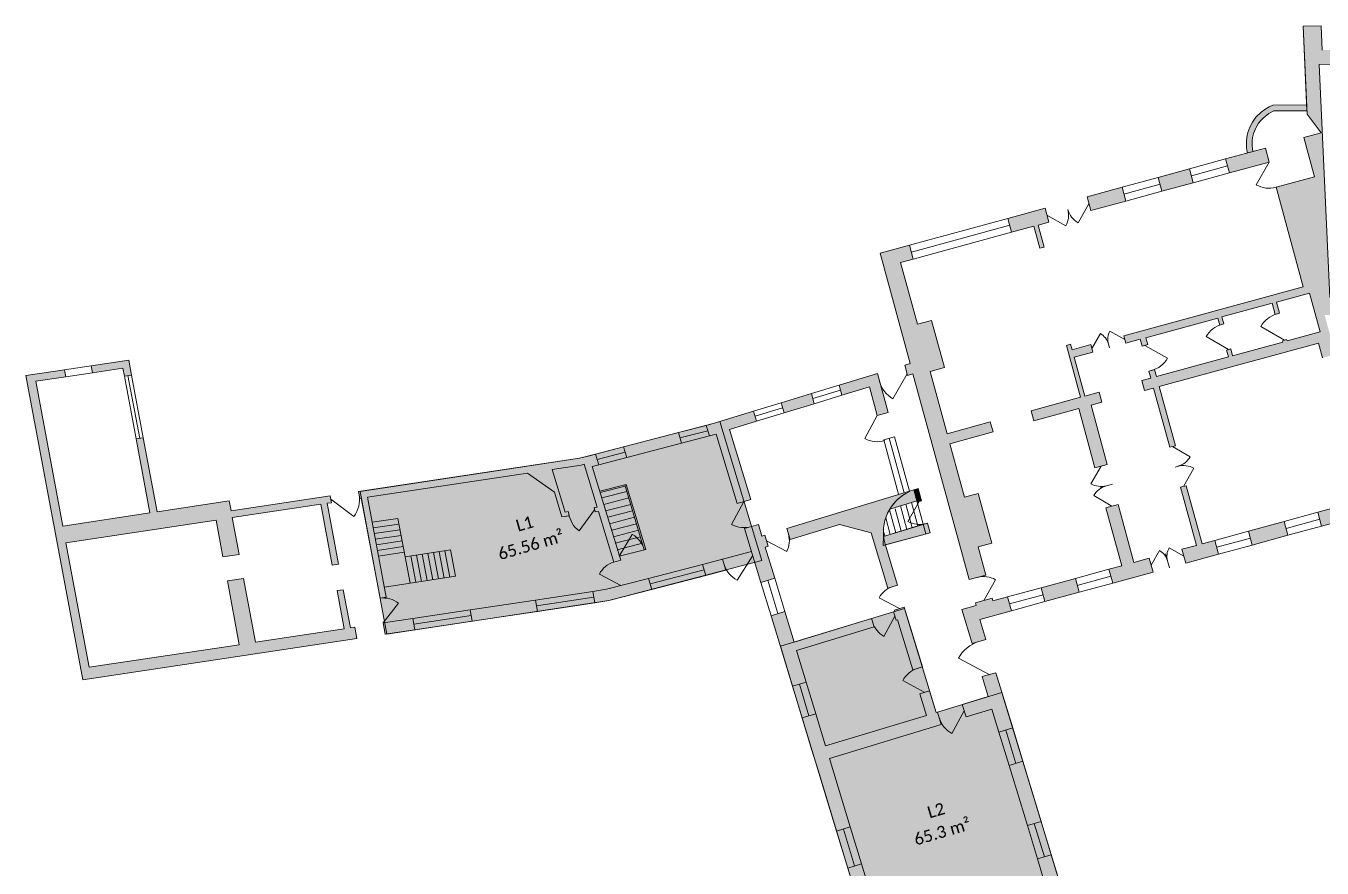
# Model space of a CAD drawing. Header units: centimetres. Extents: x 11703646 to 11712539, y 12092162 to 12100828.
# Drawn here: x 11703646 to 11708148, y 12096725 to 12099650 of the extents above; entities that cross this region are included whole.
import ezdxf

# ---------------------------------------------------------------- set-up
doc = ezdxf.new("R2010")
doc.units = ezdxf.units.CM
doc.header["$LTSCALE"] = 5
doc.linetypes.add('Lijnpatroon-11', pattern=[1.058074951171875, 0.70538330078125, -0.352691650390625])
doc.layers.add('Bestaand-4 massa', color=7, linetype='Continuous', lineweight=9)
doc.layers.add('Tekst-beschrijving', color=7, linetype='Lijnpatroon-11', lineweight=13)
doc.layers.add('Oppervlakte-netto', color=5, linetype='Continuous', lineweight=5, true_color=0x0000ff)
doc.styles.add('Corbel', font='')
doc.styles.get('Corbel').set_extended_font_data('Corbel')

msp = doc.modelspace()

# ---------------------------------------------------------------- hatches: boundary and pattern name
at = {"layer": 'Bestaand-4 massa', "linetype": 'Continuous', "lineweight": 0, "transparency": 33554687}
for points in [[(11708174.70079663, 12098708.55331584), (11708138.26325887, 12099515.86146278), (11708230.31651597, 12099516.75663709), (11708228.06066893, 12099566.73706416), (11708149.01493729, 12099565.96838186), (11708145.22511425, 12099649.93549932), (11708082.18864471, 12099649.32249952), (11708096.00237693, 12099343.26618395), (11708144.77096306, 12099278.41844291), (11708084.28605456, 12099261.91780212), (11708121.39556568, 12099125.88881924), (11707988.26081647, 12099089.56887219), (11708082.48212836, 12098744.1903199), (11707459.25714295, 12098574.17085766), (11707466.36321955, 12098548.12275456), (11707516.52993662, 12098561.8085317), (11707523.10963717, 12098537.68991771), (11707542.75677698, 12098543.04977366), (11707536.17707643, 12098567.16838764), (11707786.04591733, 12098635.33408536), (11707792.62561789, 12098611.21547137), (11707807.09678628, 12098615.1632917), (11707800.51708572, 12098639.2819057), (11707975.13585099, 12098686.91893768), (11707985.66337188, 12098648.32915529), (11708000.13454027, 12098652.27697562), (11707989.60701938, 12098690.86675802), (11708104.41162196, 12098722.18613263), (11708141.25794505, 12098587.1218943), (11708026.45334247, 12098555.80251968), (11708025.13740236, 12098560.62624247), (11708010.66623397, 12098556.67842214), (11708011.98217408, 12098551.85469935), (11707837.36340882, 12098504.21766736), (11707830.78370826, 12098528.33628135), (11707816.31253987, 12098524.38846102), (11707822.89224042, 12098500.26984702), (11707573.02339952, 12098432.10414931), (11707566.44369896, 12098456.2227633), (11707546.79655916, 12098450.86290736), (11707553.37625971, 12098426.74429337), (11707522.50443381, 12098418.32227666), (11707531.97920261, 12098383.59147252), (11707562.85102851, 12098392.01348923), (11707618.9100772, 12098186.52289806), (11707638.55721701, 12098191.88275401), (11707582.49816831, 12098397.37334517), (11708135.90929683, 12098548.34717432), (11708149.858262, 12098497.21571268), (11708194.23651175, 12098509.32236169), (11708156.91793521, 12098646.11769681), (11708512.53942616, 12098654.48597293), (11708508.43959431, 12098716.40666126)], [(11706090.23080562, 12098248.80793071), (11706184.00557589, 12098277.2735672), (11706173.56505607, 12098311.66792714), (11706032.92306698, 12098268.77549241), (11706009.2270812, 12098262.6177624), (11706020.32617757, 12098226.05384389), (11706043.08940168, 12098231.96918287), (11706116.14779472, 12097991.29183045), (11706163.99206527, 12098005.81511437)], [(11706604.41681036, 12096382.77993946), (11706849.09990979, 12095576.71676045), (11706384.67577578, 12095436.64413711), (11706374.50946084, 12095470.13517985), (11706341.00032585, 12095460.02865846), (11706361.33295573, 12095393.04657299), (11706859.26622473, 12095543.22571772), (11707150.78654128, 12094582.86599671), (11707198.63081182, 12094597.38928064), (11706923.55981435, 12095503.55976478), (11707488.12220681, 12095674.93451506), (11707513.10225515, 12095592.64236972), (11707560.9465257, 12095607.16565364), (11707301.27020919, 12096462.62121101), (11707253.42593864, 12096448.09792709), (11707473.59892288, 12095722.7787856), (11706909.03653044, 12095551.40403533), (11706634.54646432, 12096455.66074866), (11707095.76523239, 12096595.66520566), (11707084.72753661, 12096632.02685128), (11707175.63165065, 12096659.62109073), (11707186.66934643, 12096623.25944511), (11707199.10885677, 12096627.03549893), (11707215.37493476, 12096573.44991592), (11707263.21920531, 12096587.97319984), (11707207.44979505, 12096771.69519874), (11707159.60552451, 12096757.17191482), (11707184.58557285, 12096674.87976948), (11706981.72586573, 12096613.30104565), (11706971.26910131, 12096647.74892045), (11706813.3830085, 12096599.82208351), (11706823.83977292, 12096565.37420871), (11706620.0231804, 12096503.50501921), (11706548.27815782, 12096739.85571571), (11706500.43388728, 12096725.33243179), (11706594.25049542, 12096416.27098219), (11706096.31722643, 12096266.09183747), (11706114.90705946, 12096204.85107362), (11706148.41619445, 12096214.957595), (11706139.99267636, 12096242.70731612)]]:
    msp.add_hatch(color=7, dxfattribs=at).paths.add_polyline_path(points)
at = {"layer": 'Bestaand-4 massa', "linetype": 'Continuous', "lineweight": 0}
for points in [[(11707888.99887828, 12099208.64230536), (11707908.30798013, 12099213.90994255), (11707906.8436912, 12099221.36388225), (11707905.31256667, 12099236.44785937), (11707905.31256667, 12099251.30763723), (11707907.11311327, 12099262.74835697), (11707910.41413207, 12099276.59238369), (11707916.65254739, 12099292.98324851), (11707918.83546954, 12099297.43997384), (11707927.74789976, 12099312.1164493), (11707935.57680993, 12099322.05167665), (11707943.50065729, 12099329.97552401), (11707963.32534702, 12099345.56730202), (11707980.73508435, 12099354.50600441), (11708095.44472451, 12099355.62150131), (11708095.25024318, 12099375.62055571), (11707976.79731529, 12099374.46865711), (11707964.27128842, 12099368.96257244), (11707949.09086776, 12099360.19815249), (11707936.18402909, 12099350.55692389), (11707918.58702651, 12099332.95992132), (11707906.143254, 12099315.64956802), (11707897.37015588, 12099298.88473144), (11707890.5382551, 12099279.86569212), (11707887.0071767, 12099263.79324087), (11707885.37996512, 12099248.06963716), (11707885.2598514, 12099237.80462695), (11707886.01433577, 12099226.21466641), (11707888.04514555, 12099213.00788023)], [(11707951.15130536, 12099225.59785508), (11707813.19283336, 12099187.96196792), (11707826.35223446, 12099139.72473995), (11707964.31070646, 12099177.36062711)], [(11707687.77604062, 12099153.74752506), (11707578.7599054, 12099124.00727857), (11707591.9193065, 12099075.77005059), (11707700.93544172, 12099105.51029709)], [(11707453.34311267, 12099089.7928357), (11707331.78529817, 12099056.63114492), (11707344.94469927, 12099008.39391695), (11707466.50251377, 12099041.55560773)], [(11707186.10886969, 12099016.88975359), (11707056.83309872, 12098981.62255864), (11707069.99249982, 12098933.38533067), (11707147.17206458, 12098954.44037243), (11707167.96391832, 12098878.22555223), (11707182.43508672, 12098882.17337256), (11707161.64323297, 12098958.38819276), (11707199.26827079, 12098968.65252562)], [(11706855.6932664, 12098199.09666906), (11707005.22867312, 12098239.89081248), (11706995.75390433, 12098274.62161662), (11706846.21849761, 12098233.82747321), (11706787.26438067, 12098449.93025453), (11706836.4663532, 12098463.35284365), (11706791.72438946, 12098627.35941876), (11706742.52241692, 12098613.93682964), (11706684.09467603, 12098828.11012185), (11706728.47292577, 12098840.21677087), (11706715.31352466, 12098888.45399884), (11706613.05060135, 12098860.5560685), (11706717.53624611, 12098477.55247838), (11706698.39082384, 12098471.74082319), (11706708.04624536, 12098436.34781668), (11706727.19166763, 12098442.15947188), (11706922.29652727, 12097726.98121111), (11706980.18120083, 12097742.77249243), (11706953.33602259, 12097841.1764375), (11707000.608506, 12097854.07265058), (11706953.76103807, 12098025.79718217), (11706906.48855466, 12098012.90096909)], [(11707373.93377165, 12098377.79132127), (11707323.76705456, 12098364.10554412), (11707286.92073147, 12098499.16978245), (11707352.5233615, 12098517.06656794), (11707345.4172849, 12098543.11467105), (11707279.81465488, 12098525.21788556), (11707274.55089443, 12098544.51277675), (11707260.07972604, 12098540.56495642), (11707309.29588617, 12098360.15772379), (11707137.57135458, 12098313.31025586), (11707147.04612337, 12098278.57945172), (11707303.33474201, 12098321.2159113), (11707359.3937907, 12098115.72532013), (11707401.84255132, 12098127.3055931), (11707345.78350262, 12098332.79618426), (11707383.40854044, 12098343.06051712)], [(11708146.56822257, 12097912.74400622), (11708322.50398103, 12097960.74032174), (11708297.12700298, 12098053.76241795), (11708317.72219368, 12098056.67205146), (11708269.41130465, 12098233.76091363), (11708409.78269984, 12098253.86193092), (11708421.86468177, 12098071.38502386), (11708500.87280018, 12098082.54707969), (11708497.56035931, 12098132.57562369), (11708429.58039319, 12098122.97159575), (11708403.15384799, 12098522.09768824), (11708521.12119163, 12098524.8736265), (11708519.6149424, 12098547.6228495), (11708390.53360388, 12098544.58538324), (11708397.59118818, 12098437.99309033), (11708352.40589847, 12098431.52261044), (11708355.24095456, 12098411.72456869), (11708398.91635249, 12098417.97883387), (11708408.45753553, 12098273.87618738), (11708264.10675377, 12098253.20532665), (11708225.91398742, 12098393.2051004), (11708271.09927714, 12098399.67558029), (11708268.26422105, 12098419.47362204), (11708220.60943654, 12098412.64951342), (11708218.97618581, 12098418.6363731), (11708174.59793608, 12098406.52972409), (11708284.87371732, 12098002.30175366), (11708133.40882147, 12097960.98123419)], [(11704003.33390862, 12098489.68905655), (11703872.72874945, 12098469.99921491), (11703877.3218961, 12098445.40916546), (11703983.19122967, 12098461.36987042), (11703988.33555391, 12098433.82901503), (11704013.07137951, 12098437.55815171)], [(11704670.65409438, 12097988.77291271), (11704710.15515555, 12097777.29848738), (11704731.92268208, 12097780.58012766), (11704692.42162091, 12097992.05455299), (11704707.26311626, 12097994.29203499), (11704702.89062547, 12098017.70077263), (11704358.56793313, 12097965.79119011), (11704352.13752782, 12098000.21725935), (11704101.81097276, 12097962.4783962), (11704053.85852175, 12098219.19851253), (11704029.12269615, 12098215.46937586), (11704077.07514716, 12097958.74925953), (11703774.30864182, 12097913.10462663), (11703680.42472433, 12098415.72523752), (11703785.30462487, 12098431.53677703), (11703780.71147823, 12098456.12682648), (11703646.14858697, 12098435.84032297), (11703843.61696285, 12097378.66590616), (11704795.45153191, 12097522.16308542), (11704788.10249728, 12097561.50716455), (11704773.26100191, 12097559.26968254), (11704748.45801001, 12097692.05594961), (11704726.69048348, 12097688.77430934), (11704751.49347539, 12097555.98804227), (11704443.77980493, 12097509.59758203), (11704402.4414851, 12097730.90802715), (11704346.04380273, 12097722.40559553), (11704387.38212257, 12097501.09515041), (11703865.95091893, 12097422.4849493), (11703785.11153792, 12097855.26981975), (11704306.54274156, 12097933.88002085), (11704330.42710413, 12097806.01176368), (11704386.82478649, 12097814.5141953), (11704362.94042392, 12097942.38245247)], [(11706603.65837253, 12098442.836077), (11706470.50405381, 12098402.22720222), (11706480.07435642, 12098367.14620839), (11706575.80146772, 12098396.20448435), (11706602.86321321, 12098297.00668831), (11706640.6307187, 12098307.30988719)], [(11706384.3472451, 12098338.08793243), (11706374.81124421, 12098373.04318956), (11706269.21577221, 12098340.8391023), (11706279.69411698, 12098306.32013504)], [(11705721.89087425, 12098187.94947037), (11705732.98997063, 12098151.38555186), (11705923.46139415, 12098200.88218866), (11705912.36229778, 12098237.44610717)], [(11705639.52529978, 12098034.10828793), (11705640.78285187, 12098029.26901498), (11705728.03070128, 12098051.94157674), (11705726.36268102, 12098056.67418386)], [(11705726.36268102, 12098056.67418386), (11705793.99859856, 12097830.80579061), (11705798.78845662, 12097832.2401057), (11705731.20521659, 12098057.93258378)], [(11706742.05707328, 12097996.31350094), (11706756.41613998, 12098000.67224233), (11706744.83119922, 12098043.13811323), (11706730.47213252, 12098038.77937183)], [(11707656.80915238, 12098047.59968149), (11707676.45629219, 12098052.95953744), (11707731.46258879, 12097851.32792451), (11707775.84083853, 12097863.43457352), (11707789.00023963, 12097815.19734555), (11707674.80813299, 12097784.04506344), (11707661.64873189, 12097832.28229141), (11707711.81544898, 12097845.96806856)], [(11707547.80887387, 12097801.22610481), (11707494.7479231, 12097786.7507636), (11707439.74162649, 12097988.38237653), (11707397.29286588, 12097976.80210356), (11707452.29916248, 12097775.17049063), (11707407.92091275, 12097763.06384161), (11707421.08031385, 12097714.82661364), (11707560.96827498, 12097752.98887684)], [(11706214.24262764, 12097840.27393828), (11706223.81148175, 12097843.17859506), (11706212.19285461, 12097881.4540115), (11706202.6240005, 12097878.54935472), (11706190.42444201, 12097918.73854198), (11706142.58017146, 12097904.21525806), (11706199.22097875, 12097717.62260292), (11706247.0652493, 12097732.14588685)], [(11706786.60371777, 12097890.01636514), (11706777.47966862, 12097923.46156797), (11706625.30332886, 12097877.2679451), (11706623.15, 12097845.25)], [(11707905.73433132, 12097847.04309621), (11707892.57493022, 12097895.28032419), (11708016.67472977, 12097929.13548353), (11708029.83413087, 12097880.89825556)], [(11706066.07903312, 12097798.18835335), (11705996.33638906, 12097780.06476159), (11706007.9645387, 12097741.75797505), (11706077.70718276, 12097759.88156681)], [(11705808.41870923, 12097731.23175045), (11705662.65849136, 12097693.35393954), (11705614.94501914, 12097686.16072666), (11705622.37825897, 12097646.82934218), (11705670.69213693, 12097654.11307134), (11705820.04685886, 12097692.92496391)], [(11707291.18682105, 12097731.21809095), (11707172.52324023, 12097698.84596423), (11707185.68264134, 12097650.60873626), (11707304.34622215, 12097682.98086297)], [(11705423.48695272, 12097616.84478147), (11705416.05371289, 12097656.17616595), (11705188.99407278, 12097621.94498867), (11705196.42731261, 12097582.61360419)], [(11706980.6656695, 12097518.79352149), (11706932.40899803, 12097505.62881609), (11706896.60629622, 12097623.57418993), (11706946.77301332, 12097637.25996707), (11706944.1411331, 12097646.90741267), (11707002.02580667, 12097662.698694), (11707004.65768689, 12097653.0512484), (11707055.78914854, 12097667.00021357), (11707068.94854965, 12097618.76298559), (11706959.39210568, 12097588.87533968)], [(11704990.10276654, 12097591.96042795), (11704887.04579967, 12097576.42371125), (11704894.39483431, 12097537.07963212), (11704997.53600636, 12097552.62904347)], [(11706592.05205752, 12097563.06276482), (11706583.33808716, 12097591.76932715), (11706314.45328669, 12097510.14847151), (11706282.21159639, 12097616.36275212), (11706234.36732584, 12097601.8394682), (11706308.72653952, 12097356.876803), (11706356.57081006, 12097371.40008693), (11706323.16725704, 12097481.44190918)], [(11706696.71200808, 12097631.40963561), (11706663.2210187, 12097621.24333687), (11706664.67334709, 12097616.45890981), (11706659.88892004, 12097615.00658142), (11706668.60289039, 12097586.30001909), (11706673.38731745, 12097587.75234748), (11706726.25207092, 12097413.5992027), (11706759.74306031, 12097423.76550144)], [(11706967.27892918, 12097390.75628252), (11706988.52123991, 12097320.77742186), (11706898.57401128, 12097293.47364809), (11706911.64496681, 12097250.4138046), (11707001.59219544, 12097277.71757837), (11707025.99131243, 12097197.33920385), (11707073.83558298, 12097211.86248777), (11707015.53560065, 12097403.92098793)], [(11706825.52527983, 12097224.27189354), (11706812.4543243, 12097267.33173703), (11706807.66989724, 12097265.87940864), (11706785.01357433, 12097340.51647069), (11706751.52258494, 12097330.35017194), (11706774.17890786, 12097255.7131099), (11706423.95884746, 12097149.40267159), (11706389.97436308, 12097261.35826467), (11706342.13009254, 12097246.83498075), (11706461.51148637, 12096853.55507685), (11706509.35575692, 12096868.07836077), (11706437.02980299, 12097106.34282809)], [(11707108.98193007, 12097096.07935305), (11707172.30344796, 12096887.47833347), (11707124.45917742, 12096872.95504954), (11707061.13765952, 12097081.55606913)]]:
    msp.add_hatch(color=7, dxfattribs=at).paths.add_polyline_path(points)
h = msp.add_hatch(color=7, dxfattribs=at)
edge = h.paths.add_edge_path()
edge.add_line((11704897.74327797, 12097666.01956644), (11704832.14493654, 12098013.11903448))
edge.add_line((11704832.14493654, 12098013.11903448), (11705388.85400189, 12098097.04767412))
edge.add_line((11705388.85400189, 12098097.04767412), (11705481.90796112, 12098031.23871827))
edge.add_line((11705481.90796112, 12098031.23871827), (11705508.04987218, 12097945.11903128))
edge.add_line((11705508.04987218, 12097945.11903128), (11705533.08277209, 12097948.89295445))
edge.add_arc((11705621.59767203, 12097969.82208217), 90.9555710241554, 188.5732650207058, 193.3031216049483, ccw=False)
edge.add_line((11705531.65843414, 12097956.26297499), (11705529.4568115, 12097963.51581326))
edge.add_line((11705529.4568115, 12097963.51581326), (11705518.6364999, 12097961.884559))
edge.add_line((11705518.6364999, 12097961.884559), (11705473.72339805, 12098109.84245943))
edge.add_line((11705473.72339805, 12098109.84245943), (11705574.28839009, 12098125.00348967))
edge.add_line((11705574.28839009, 12098125.00348967), (11705584.96512748, 12098127.77798772))
edge.add_line((11705584.96512748, 12098127.77798772), (11705630.21636112, 12097978.70617471))
edge.add_line((11705630.21636112, 12097978.70617471), (11705619.39604952, 12097977.07492046))
edge.add_line((11705619.39604952, 12097977.07492046), (11705623.7992948, 12097962.56924394))
edge.add_line((11705623.7992948, 12097962.56924394), (11705634.61960639, 12097964.2004982))
edge.add_line((11705634.61960639, 12097964.2004982), (11705688.16495547, 12097787.80525716))
edge.add_line((11705688.16495547, 12097787.80525716), (11705712.38115133, 12097794.09817097))
edge.add_line((11705712.38115133, 12097794.09817097), (11705613.3619631, 12098120.29855765))
edge.add_line((11705613.3619631, 12098120.29855765), (11705636.12518721, 12098126.21389663))
edge.add_line((11705636.12518721, 12098126.21389663), (11705625.02609083, 12098162.77781514))
edge.add_line((11705625.02609083, 12098162.77781514), (11705569.50857301, 12098148.3508194))
edge.add_line((11705569.50857301, 12098148.3508194), (11704801.83392787, 12098032.61731933))
edge.add_line((11704801.83392787, 12098032.61731933), (11704806.20641866, 12098009.20858169))
edge.add_line((11704806.20641866, 12098009.20858169), (11704811.15358378, 12098009.95440903))
edge.add_line((11704811.15358378, 12098009.95440903), (11704876.00881445, 12097662.74291069))
edge.add_line((11704876.00881445, 12097662.74291069), (11704897.74327797, 12097666.01956644))
h = msp.add_hatch(color=7, dxfattribs=at)
edge = h.paths.add_edge_path()
edge.add_line((11706715.15579472, 12098034.13004768), (11706715.43275893, 12098033.114805))
edge.add_arc((11706780.03150959, 12097891.77074839), 155.4063735056448, 114.5619152911824, 149.1187867893851)
edge.add_line((11706646.65659331, 12097971.53460383), (11706741.00389685, 12098000.17403465))
edge.add_line((11706741.00389685, 12098000.17403465), (11706730.47213252, 12098038.77937183))
edge.add_line((11706730.47213252, 12098038.77937183), (11706715.15579472, 12098034.13004768))
h = msp.add_hatch(color=7, dxfattribs=at)
edge = h.paths.add_edge_path()
edge.add_line((11706715.43275892, 12098033.114805), (11706715.15579471, 12098034.13004768))
edge.add_line((11706715.15579471, 12098034.13004768), (11706288.74368748, 12097904.69126578))
edge.add_line((11706288.74368748, 12097904.69126578), (11706300.36231462, 12097866.41584934))
edge.add_line((11706300.36231462, 12097866.41584934), (11706471.64480319, 12097918.40920578))
edge.add_line((11706471.64480319, 12097918.40920578), (11706581.89062874, 12097889.17125193))
edge.add_line((11706581.89062874, 12097889.17125193), (11706639.98376442, 12097697.79416974))
edge.add_line((11706639.98376442, 12097697.79416974), (11706673.47475381, 12097707.96046849))
edge.add_line((11706673.47475381, 12097707.96046849), (11706630.1953677, 12097850.53639479))
edge.add_arc((11706780.03151129, 12097891.77074648), 155.4063759541752, 114.56191557118731, 195.3867068948931, ccw=False)
at = {"layer": 'Oppervlakte-netto', "linetype": 'Continuous', "lineweight": 0, "true_color": 0xbc9b6a, "transparency": 33554585}
msp.add_hatch(color=33, dxfattribs=at).paths.add_polyline_path([(11705569.50857301, 12098148.3508194), (11705433.04643153, 12098127.77798772), (11704806.87175775, 12098032.87776029), (11704899.34199942, 12097537.82545945), (11705670.69213693, 12097654.11307134), (11706202.44532344, 12097793.06928474), (11706055.91467522, 12098275.7873817), (11706032.92306698, 12098268.77549241), (11705721.89087425, 12098187.94947037), (11705722.00072429, 12098188.24925108), (11705603.75927154, 12098157.25133767)])
at = {"layer": 'Oppervlakte-netto', "linetype": 'Continuous', "lineweight": 0, "true_color": 0xffde74, "transparency": 33554687}
msp.add_hatch(color=41, dxfattribs=at).paths.add_polyline_path([(11706266.60901615, 12097495.62518759), (11706376.11457691, 12097134.87938767), (11706397.36744343, 12097064.86575296), (11706579.44055181, 12096465.05960001), (11707239.69148536, 12096665.48091813), (11707036.36551046, 12097335.30070578), (11706812.4543243, 12097267.33173703), (11706807.66989724, 12097265.87940864), (11706698.16433648, 12097626.62520856)])

# ---------------------------------------------------------------- linework, layer by layer
at = {"layer": 'Bestaand-4 massa'}
for p, q in [((11708084.28605456, 12099261.91780212), (11708144.77096306, 12099278.41844291)), ((11708084.28605456, 12099261.91780212), (11708121.39556568, 12099125.88881924)), ((11707951.15130536, 12099225.59785508), (11707964.31070646, 12099177.36062711)), ((11707687.77604062, 12099153.74752506), (11707813.19283336, 12099187.96196792)), ((11707694.35574117, 12099129.62891107), (11707819.77253391, 12099163.84335393)), ((11707453.34311267, 12099089.7928357), (11707578.7599054, 12099124.00727857)), ((11707700.93544172, 12099105.51029709), (11707826.35223446, 12099139.72473995)), ((11707988.26081647, 12099089.56887219), (11708121.39556568, 12099125.88881923)), ((11707459.92281322, 12099065.67422171), (11707585.33960595, 12099099.88866458)), ((11707466.50251377, 12099041.55560773), (11707591.9193065, 12099075.77005059)), ((11707988.26081647, 12099089.56887219), (11708082.48212836, 12098744.1903199)), ((11706715.31352466, 12098888.45399884), (11707056.83309872, 12098981.62255864)), ((11706721.89322522, 12098864.33538485), (11707063.41279927, 12098957.50394466)), ((11707161.64323297, 12098958.38819276), (11707199.26827079, 12098968.65252562)), ((11706728.47292577, 12098840.21677087), (11707069.99249982, 12098933.38533067)), ((11706613.05060136, 12098860.55606849), (11706717.53624611, 12098477.55247839)), ((11707167.96391832, 12098878.22555223), (11707182.43508672, 12098882.17337256)), ((11707985.66337188, 12098648.32915529), (11708000.13454027, 12098652.27697562)), ((11707402.33721391, 12098558.64276436), (11707409.4432905, 12098532.59466125)), ((11707536.17707643, 12098567.16838764), (11707542.75677698, 12098543.04977365)), ((11708135.90929683, 12098548.34717432), (11708149.858262, 12098497.21571268)), ((11704003.33390862, 12098489.68905655), (11703872.72874945, 12098469.99921491)), ((11703780.71147823, 12098456.12682648), (11703646.14858697, 12098435.84032297)), ((11703780.71147823, 12098456.12682648), (11703872.72874945, 12098469.99921491)), ((11703785.30462487, 12098431.53677703), (11703780.71147823, 12098456.12682648)), ((11703785.30462487, 12098431.53677703), (11703877.3218961, 12098445.40916546)), ((11703877.3218961, 12098445.40916546), (11703872.72874945, 12098469.99921491)), ((11703983.19122967, 12098461.36987042), (11703877.3218961, 12098445.40916546)), ((11707566.44369897, 12098456.22276331), (11707573.02339952, 12098432.10414931)), ((11703843.61696285, 12097378.66590616), (11703646.14858697, 12098435.84032297)), ((11704012.10112616, 12098437.41187774), (11703988.33555391, 12098433.82901503)), ((11703988.33555391, 12098433.82901503), (11704029.12269615, 12098215.46937586)), ((11704000.21834004, 12098435.62044639), (11704041.49060895, 12098217.33394419)), ((11704013.07137951, 12098437.55815171), (11704053.85852175, 12098219.19851253)), ((11706374.69182359, 12098373.48093894), (11706470.50405381, 12098402.22720222)), ((11706470.33199824, 12098402.85789075), (11706480.07435642, 12098367.14620839)), ((11706603.62098366, 12098442.97313), (11706640.6307187, 12098307.30988719)), ((11706613.27640517, 12098407.58012349), (11706613.59070873, 12098407.67553135)), ((11706374.69182359, 12098373.48093894), (11706384.3472451, 12098338.08793243)), ((11706379.57924466, 12098355.565561), (11706475.20317733, 12098385.00204957)), ((11706384.3472451, 12098338.08793243), (11706480.07435642, 12098367.14620839)), ((11706575.80146772, 12098396.20448435), (11706602.86321321, 12098297.00668831)), ((11707137.57135457, 12098313.31025586), (11707309.29588617, 12098360.15772379)), ((11707373.93377165, 12098377.79132127), (11707383.40854044, 12098343.06051712)), ((11707531.97920261, 12098383.59147252), (11707562.85102851, 12098392.01348922)), ((11707562.85102851, 12098392.01348923), (11707618.9100772, 12098186.52289806)), ((11707582.49816831, 12098397.37334517), (11707638.55721701, 12098191.88275401)), ((11706173.56505607, 12098311.66792714), (11706269.04226996, 12098341.41067335)), ((11706178.78531598, 12098294.47074717), (11706274.4549446, 12098323.57961867)), ((11706279.69411698, 12098306.32013504), (11706269.04226996, 12098341.41067335)), ((11707137.57135458, 12098313.31025586), (11707147.04612337, 12098278.57945172)), ((11707147.04612337, 12098278.57945172), (11707303.33474201, 12098321.2159113)), ((11707345.78350262, 12098332.79618426), (11707383.40854044, 12098343.06051712)), ((11706184.00557589, 12098277.2735672), (11706279.69411698, 12098306.32013504)), ((11706602.86321321, 12098297.00668831), (11706640.6307187, 12098307.30988719)), ((11704053.85852175, 12098219.19851253), (11704029.12269615, 12098215.46937586)), ((11705912.36229778, 12098237.44610717), (11706009.2270812, 12098262.6177624)), ((11705917.91184597, 12098219.16414792), (11706014.77662939, 12098244.33580314)), ((11705923.46139415, 12098200.88218866), (11706020.32617757, 12098226.05384389)), ((11706163.99206527, 12098005.81511437), (11706090.23080562, 12098248.80793071)), ((11706625.76057113, 12098213.07391163), (11706663.52807662, 12098223.37711051)), ((11706663.52807662, 12098223.37711051), (11706715.15579471, 12098034.13004768)), ((11705625.02609083, 12098162.77781514), (11705721.89087425, 12098187.94947037)), ((11706625.76057113, 12098213.07391163), (11706677.38828922, 12098023.8268488)), ((11706644.64432387, 12098218.22551107), (11706696.27204196, 12098028.97844824)), ((11706855.6932664, 12098199.09666906), (11706906.48855466, 12098012.90096909)), ((11707618.9100772, 12098186.52289806), (11707638.55721701, 12098191.88275401)), ((11705630.57563902, 12098144.49585588), (11705727.44042244, 12098169.66751111)), ((11705636.12518721, 12098126.21389663), (11705732.98997063, 12098151.38555186)), ((11705518.6364999, 12097961.884559), (11705473.72339805, 12098109.84245943)), ((11707637.59642677, 12098118.02603433), (11707657.24356658, 12098123.38589028)), ((11706730.36003083, 12098039.1902929), (11706742.05707328, 12097996.31350094)), ((11706730.47213253, 12098038.77937184), (11706744.83119922, 12098043.13811323)), ((11706744.83119922, 12098043.13811323), (11706756.41613998, 12098000.67224233)), ((11707378.08014027, 12098047.2284564), (11707420.52890088, 12098058.80872937)), ((11707656.80915238, 12098047.59968149), (11707676.45629219, 12098052.95953744)), ((11707656.80915238, 12098047.59968149), (11707711.81544898, 12097845.96806856)), ((11707676.45629219, 12098052.95953744), (11707731.46258879, 12097851.32792451)), ((11704897.74327797, 12097666.01956644), (11704832.14493654, 12098013.11903448)), ((11705646.53675403, 12098011.01034976), (11705733.28616589, 12098033.55338563)), ((11705653.36829194, 12097988.50511267), (11705740.03199174, 12098011.02587507)), ((11706163.99206527, 12098005.81511437), (11706116.14779472, 12097991.29183045)), ((11706721.85847462, 12097994.36237947), (11706743.97517967, 12097913.29117139)), ((11706756.41613998, 12098000.67224233), (11706742.05707328, 12097996.31350094)), ((11706742.05707328, 12097996.31350094), (11706763.12060193, 12097919.10282658)), ((11704670.65409438, 12097988.77291271), (11704362.94042392, 12097942.38245247)), ((11704710.15515555, 12097777.29848738), (11704670.65409438, 12097988.77291271)), ((11704731.92268208, 12097780.58012766), (11704692.42162091, 12097992.05455299)), ((11705523.03974518, 12097947.37888248), (11705533.86005678, 12097949.01013675)), ((11705634.6196064, 12097964.2004982), (11705623.7992948, 12097962.56924394)), ((11705659.61217741, 12097965.84716595), (11705746.7778176, 12097988.49836451)), ((11705667.03136776, 12097943.49463848), (11705753.52364345, 12097965.97085395)), ((11706645.63531382, 12097969.80153394), (11706667.39349062, 12097890.04455062)), ((11706665.47538424, 12097973.06688017), (11706686.53891288, 12097895.85620581)), ((11706683.56763003, 12097982.73906907), (11706705.68433514, 12097901.66786101)), ((11706702.71305229, 12097988.55072426), (11706724.82975741, 12097907.4795162)), ((11707439.74162649, 12097988.38237653), (11707494.7479231, 12097786.7507636)), ((11708016.67472977, 12097929.13548353), (11708133.40882147, 12097960.98123419)), ((11708133.40882147, 12097960.98123419), (11708146.56822257, 12097912.74400622)), ((11704386.82478649, 12097814.5141953), (11704362.94042392, 12097942.38245247)), ((11704937.83428241, 12097939.86112834), (11704848.53427428, 12097926.39839049)), ((11704941.55090232, 12097920.19543609), (11704852.2508942, 12097906.73269825)), ((11704963.1072978, 12097806.1344211), (11704937.83428241, 12097939.86112834)), ((11705673.10382911, 12097920.79214483), (11705760.2694693, 12097943.4433434)), ((11705680.69444358, 12097898.4841643), (11705767.01529515, 12097920.91583284)), ((11706190.42444201, 12097918.73854198), (11706142.58017146, 12097904.21525806)), ((11706202.6240005, 12097878.54935472), (11706190.42444201, 12097918.73854198)), ((11706471.64480318, 12097918.40920578), (11706581.89062874, 12097889.17125193)), ((11706763.12060193, 12097919.10282658), (11706625.30332886, 12097877.2679451)), ((11706632.70191586, 12097941.21902244), (11706648.24806836, 12097884.23289543)), ((11706777.47966862, 12097923.46156797), (11706763.12060192, 12097919.10282658)), ((11706763.12060192, 12097919.10282658), (11706772.13254938, 12097886.06854481)), ((11706777.47966862, 12097923.46156797), (11706786.60371777, 12097890.01636514)), ((11708016.67472977, 12097929.13548353), (11708029.83413087, 12097880.89825556)), ((11708023.25443032, 12097905.01686954), (11708139.98852202, 12097936.8626202)), ((11708029.83413087, 12097880.89825556), (11708146.56822257, 12097912.74400622)), ((11704945.26752223, 12097900.52974385), (11704855.96751411, 12097887.06700601)), ((11704948.98414214, 12097880.86405161), (11704859.68413402, 12097867.40131377)), ((11704952.70076205, 12097861.19835937), (11704863.40075393, 12097847.73562153)), ((11705687.52598149, 12097875.9789272), (11705773.761121, 12097898.38832228)), ((11705693.34130667, 12097853.20961316), (11705780.50694685, 12097875.86081172)), ((11706212.19285461, 12097881.4540115), (11706202.6240005, 12097878.54935472)), ((11706223.81148175, 12097843.17859507), (11706212.19285461, 12097881.4540115)), ((11706624.65332651, 12097894.73070918), (11706629.1026461, 12097878.42124024)), ((11706631.08940881, 12097847.59114185), (11706786.60371777, 12097890.01636514)), ((11707775.84083853, 12097863.43457352), (11707892.57493022, 12097895.28032419)), ((11707775.84083853, 12097863.43457352), (11707789.00023963, 12097815.19734555)), ((11707782.42053908, 12097839.31595953), (11707899.15463077, 12097871.1617102)), ((11707892.57493022, 12097895.28032419), (11707905.73433132, 12097847.04309621)), ((11704956.41738196, 12097841.53266713), (11704867.11737384, 12097828.06992929)), ((11704960.13400188, 12097821.86697489), (11704870.83399375, 12097808.40423705)), ((11705121.42873561, 12097830.00272814), (11704963.1072978, 12097806.1344211)), ((11705039.76011957, 12097723.63956732), (11705022.47783698, 12097815.08503624)), ((11705059.5502993, 12097726.6231057), (11705042.26801671, 12097818.06857462)), ((11705079.34047902, 12097729.60664408), (11705062.05819643, 12097821.052113)), ((11705099.13065875, 12097732.59018246), (11705081.84837616, 12097824.03565138)), ((11705118.92083848, 12097735.57372084), (11705101.63855589, 12097827.01918976)), ((11705138.7110182, 12097738.55725922), (11705121.42873561, 12097830.00272814)), ((11705700.08713252, 12097830.68210261), (11705787.25277271, 12097853.33330116)), ((11705706.83295837, 12097808.15459205), (11705798.78845662, 12097832.2401057)), ((11705996.33638906, 12097780.06476159), (11706166.81840788, 12097824.36687479)), ((11706223.81148175, 12097843.17859506), (11706214.24262764, 12097840.27393828)), ((11707604.72880288, 12097816.75419811), (11707617.88820398, 12097768.51697014)), ((11707661.64873189, 12097832.28229141), (11707711.81544899, 12097845.96806856)), ((11707661.64873189, 12097832.28229141), (11707674.80813299, 12097784.04506344)), ((11707789.00023963, 12097815.19734555), (11707905.73433132, 12097847.04309621)), ((11704731.92268208, 12097780.58012766), (11704710.15515555, 12097777.29848738)), ((11704731.92268208, 12097780.58012766), (11704710.15515555, 12097777.29848738)), ((11704980.38958039, 12097714.68895218), (11704963.1072978, 12097806.1344211)), ((11705000.17976012, 12097717.67249056), (11704982.89747753, 12097809.11795948)), ((11705019.96993985, 12097720.65602894), (11705002.68765726, 12097812.10149786)), ((11705712.38115133, 12097794.09817097), (11705688.16495547, 12097787.80525716)), ((11705808.41870923, 12097731.23175045), (11705996.33638906, 12097780.06476159)), ((11705996.33638906, 12097780.06476159), (11706007.9645387, 12097741.75797505)), ((11706066.07903312, 12097798.18835336), (11706077.70718276, 12097759.88156681)), ((11707494.7479231, 12097786.7507636), (11707547.80887387, 12097801.22610481)), ((11707547.80887387, 12097801.22610481), (11707560.96827498, 12097752.98887684)), ((11705138.7110182, 12097738.55725922), (11704891.08957227, 12097701.22621434)), ((11705808.41870923, 12097731.23175044), (11705820.04685886, 12097692.92496391)), ((11705814.23278405, 12097712.07835717), (11706002.15046388, 12097760.91136832)), ((11705820.04685886, 12097692.92496391), (11706007.9645387, 12097741.75797505)), ((11706247.0652493, 12097732.14588685), (11706199.22097875, 12097717.62260292)), ((11706223.14311403, 12097724.88424489), (11706258.28946111, 12097609.10111016)), ((11706247.0652493, 12097732.14588685), (11706282.21159639, 12097616.36275212)), ((11706922.29652727, 12097726.98121111), (11706980.18120083, 12097742.77249243)), ((11707291.18682105, 12097731.21809095), (11707407.92091275, 12097763.06384161)), ((11707297.7665216, 12097707.09947696), (11707414.5006133, 12097738.94522763)), ((11704748.45801001, 12097692.05594961), (11704726.69048348, 12097688.77430934)), ((11705416.05371289, 12097656.17616595), (11705614.94501914, 12097686.16072666)), ((11705622.37825897, 12097646.82934218), (11705614.94501914, 12097686.16072666)), ((11706199.22097875, 12097717.62260292), (11706234.36732584, 12097601.8394682)), ((11707055.78914854, 12097667.00021357), (11707172.52324023, 12097698.84596423)), ((11707304.34622215, 12097682.98086297), (11707421.08031385, 12097714.82661364)), ((11704897.74327797, 12097666.01956644), (11704876.00881445, 12097662.74291069)), ((11705423.48695272, 12097616.84478147), (11705416.05371289, 12097656.17616595)), ((11705419.77033281, 12097636.51047371), (11705618.66163905, 12097666.49503442)), ((11705423.48695272, 12097616.84478147), (11705622.37825897, 12097646.82934218)), ((11705724.79698366, 12097667.12782107), (11705724.50292308, 12097668.09654922)), ((11706896.60629622, 12097623.57418993), (11706946.77301332, 12097637.25996707)), ((11706944.1411331, 12097646.90741267), (11707002.02580667, 12097662.698694)), ((11706944.1411331, 12097646.90741267), (11706946.77301332, 12097637.25996707)), ((11707002.02580667, 12097662.69869399), (11707004.65768689, 12097653.0512484)), ((11707062.36884909, 12097642.88159958), (11707179.10294079, 12097674.72735025)), ((11707068.94854965, 12097618.76298559), (11707185.68264134, 12097650.60873626)), ((11704990.10276654, 12097591.96042795), (11705188.99407278, 12097621.94498867)), ((11704997.53600636, 12097552.62904347), (11704990.10276654, 12097591.96042795)), ((11704993.81938645, 12097572.29473571), (11705192.7106927, 12097602.27929643)), ((11705196.42731261, 12097582.61360419), (11705188.99407278, 12097621.94498867)), ((11706664.67334709, 12097616.45890981), (11706659.88892004, 12097615.00658142)), ((11706668.60289039, 12097586.30001909), (11706659.88892004, 12097615.00658142)), ((11706696.71200808, 12097631.40963561), (11706663.2210187, 12097621.24333687)), ((11706664.67334709, 12097616.45890981), (11706663.2210187, 12097621.24333687)), ((11706980.6656695, 12097518.79352149), (11706959.39210568, 12097588.87533968)), ((11704894.39483431, 12097537.07963212), (11704887.04579967, 12097576.42371125)), ((11704997.53600636, 12097552.62904347), (11705196.42731261, 12097582.61360419)), ((11706673.38731745, 12097587.75234748), (11706668.60289039, 12097586.30001909)), ((11706932.40899803, 12097505.62881609), (11706980.6656695, 12097518.79352149)), ((11706759.7430603, 12097423.76550144), (11706726.25207092, 12097413.5992027)), ((11706356.57081007, 12097371.40008693), (11706308.72653952, 12097356.876803)), ((11706332.64867479, 12097364.13844496), (11706366.05222781, 12097254.09662271)), ((11706356.57081007, 12097371.40008693), (11706389.97436308, 12097261.35826467)), ((11706967.27892918, 12097390.75628252), (11707015.53560065, 12097403.92098793)), ((11706308.72653952, 12097356.876803), (11706342.13009254, 12097246.83498075)), ((11706785.01357433, 12097340.51647069), (11706751.52258494, 12097330.35017195)), ((11706774.17890786, 12097255.71310989), (11706751.52258494, 12097330.35017194)), ((11706807.66989724, 12097265.87940864), (11706785.01357433, 12097340.51647069)), ((11706988.52123991, 12097320.77742186), (11706898.57401128, 12097293.47364809)), ((11706911.64496681, 12097250.4138046), (11706898.57401128, 12097293.47364809)), ((11706389.97436308, 12097261.35826467), (11706342.13009254, 12097246.83498075)), ((11706812.4543243, 12097267.33173703), (11706807.66989724, 12097265.87940864)), ((11706825.52527983, 12097224.27189354), (11706812.4543243, 12097267.33173703)), ((11707073.83558298, 12097211.86248777), (11707025.99131243, 12097197.33920385)), ((11707025.99131243, 12097197.33920385), (11707061.13765952, 12097081.55606913)), ((11707049.9134477, 12097204.60084581), (11707085.05979479, 12097088.81771109)), ((11707073.83558298, 12097211.86248777), (11707108.98193007, 12097096.07935305)), ((11707108.98193007, 12097096.07935305), (11707061.13765952, 12097081.55606913)), ((11706509.35575692, 12096868.07836077), (11706461.51148637, 12096853.55507685)), ((11706509.35575692, 12096868.07836077), (11706548.27815782, 12096739.85571571)), ((11707172.30344796, 12096887.47833347), (11707124.45917742, 12096872.95504954)), ((11707124.45917742, 12096872.95504954), (11707159.60552451, 12096757.17191482)), ((11707148.38131269, 12096880.21669151), (11707183.52765978, 12096764.43355678)), ((11707172.30344796, 12096887.47833347), (11707207.44979505, 12096771.69519874)), ((11706461.51148637, 12096853.55507685), (11706500.43388728, 12096725.33243179)), ((11706485.43362164, 12096860.81671881), (11706524.35602255, 12096732.59407375)), ((11706548.27815783, 12096739.85571571), (11706500.43388728, 12096725.33243179)), ((11707207.44979505, 12096771.69519874), (11707159.60552451, 12096757.17191482))]:
    msp.add_line(p, q, dxfattribs=at)
at = {"layer": 'Bestaand-4 massa', "linetype": 'Continuous', "lineweight": 9, "flags": 128}
for points in [[(11708149.01493729, 12099565.96838186), (11708145.22511425, 12099649.93549932), (11708082.18864471, 12099649.32249952), (11708096.00237693, 12099343.26618395), (11708144.77096306, 12099278.41844291), (11708084.28605456, 12099261.91780212), (11708121.39556568, 12099125.88881924), (11707988.26081647, 12099089.56887219), (11708082.48212836, 12098744.1903199), (11707459.25714295, 12098574.17085766), (11707466.36321955, 12098548.12275456), (11707516.52993662, 12098561.8085317), (11707523.10963717, 12098537.68991771), (11707542.75677698, 12098543.04977366), (11707536.17707643, 12098567.16838764), (11707786.04591733, 12098635.33408536), (11707792.62561789, 12098611.21547137), (11707807.09678628, 12098615.1632917), (11707800.51708572, 12098639.2819057), (11707975.13585099, 12098686.91893768), (11707985.66337188, 12098648.32915529), (11708000.13454027, 12098652.27697562), (11707989.60701938, 12098690.86675802), (11708104.41162196, 12098722.18613263), (11708141.25794505, 12098587.1218943), (11708026.45334247, 12098555.80251968), (11708025.13740236, 12098560.62624247), (11708010.66623397, 12098556.67842214), (11708011.98217408, 12098551.85469935), (11707837.36340882, 12098504.21766736), (11707830.78370826, 12098528.33628135), (11707816.31253987, 12098524.38846102), (11707822.89224042, 12098500.26984702), (11707573.02339952, 12098432.10414931), (11707566.44369896, 12098456.2227633), (11707546.79655916, 12098450.86290736), (11707553.37625971, 12098426.74429337), (11707522.50443381, 12098418.32227666), (11707531.97920261, 12098383.59147252), (11707562.85102851, 12098392.01348923), (11707618.9100772, 12098186.52289806), (11707638.55721701, 12098191.88275401), (11707582.49816831, 12098397.37334517), (11708135.90929683, 12098548.34717432), (11708149.858262, 12098497.21571268)], [(11708174.70079663, 12098708.55331584), (11708138.26325887, 12099515.86146278), (11708230.31651597, 12099516.75663709)], [(11708284.87371732, 12098002.30175366), (11708133.40882147, 12097960.98123419), (11708146.56822257, 12097912.74400622), (11708322.50398103, 12097960.74032174)]]:
    msp.add_lwpolyline(points, dxfattribs=at)
at = {"layer": 'Bestaand-4 massa', "flags": 128}
for points in [[(11707888.99887828, 12099208.64230536), (11707908.30798013, 12099213.90994255), (11707906.8436912, 12099221.36388225), (11707905.31256667, 12099236.44785937), (11707905.31256667, 12099251.30763723), (11707907.11311327, 12099262.74835697), (11707910.41413207, 12099276.59238369), (11707916.65254739, 12099292.98324851), (11707918.83546954, 12099297.43997384), (11707927.74789976, 12099312.1164493), (11707935.57680993, 12099322.05167665), (11707943.50065729, 12099329.97552401), (11707963.32534702, 12099345.56730202), (11707980.73508435, 12099354.50600441), (11708095.44472451, 12099355.62150131), (11708095.25024318, 12099375.62055571), (11707976.79731529, 12099374.46865711), (11707964.27128842, 12099368.96257244), (11707949.09086776, 12099360.19815249), (11707936.18402909, 12099350.55692389), (11707918.58702651, 12099332.95992132), (11707906.143254, 12099315.64956802), (11707897.37015588, 12099298.88473144), (11707890.5382551, 12099279.86569212), (11707887.0071767, 12099263.79324087), (11707885.37996512, 12099248.06963716), (11707885.2598514, 12099237.80462695), (11707886.01433577, 12099226.21466641), (11707888.04514555, 12099213.00788023)], [(11705639.52529978, 12098034.10828793), (11705640.78285187, 12098029.26901498), (11705728.03070128, 12098051.94157674), (11705726.36268102, 12098056.67418386)], [(11705726.36268102, 12098056.67418386), (11705793.99859856, 12097830.80579061), (11705798.78845662, 12097832.2401057), (11705731.20521659, 12098057.93258378)], [(11706742.05707328, 12097996.31350094), (11706756.41613998, 12098000.67224233), (11706744.83119922, 12098043.13811323), (11706730.47213252, 12098038.77937183)], [(11706786.60371777, 12097890.01636514), (11706777.47966862, 12097923.46156797), (11706625.30332886, 12097877.2679451), (11706623.15, 12097845.25)]]:
    msp.add_lwpolyline(points, close=True, dxfattribs=at)
at = {"layer": 'Bestaand-4 massa', "linetype": 'Continuous', "lineweight": 9, "flags": 128}
for points in [[(11707951.15130536, 12099225.59785508), (11707813.19283336, 12099187.96196792), (11707826.35223446, 12099139.72473995), (11707964.31070646, 12099177.36062711)], [(11707687.77604062, 12099153.74752506), (11707578.7599054, 12099124.00727857), (11707591.9193065, 12099075.77005059), (11707700.93544172, 12099105.51029709)], [(11707453.34311267, 12099089.7928357), (11707331.78529817, 12099056.63114492), (11707344.94469927, 12099008.39391695), (11707466.50251377, 12099041.55560773)], [(11707186.10886969, 12099016.88975359), (11707056.83309872, 12098981.62255864), (11707069.99249982, 12098933.38533067), (11707147.17206458, 12098954.44037243), (11707167.96391832, 12098878.22555223), (11707182.43508672, 12098882.17337256), (11707161.64323297, 12098958.38819276), (11707199.26827079, 12098968.65252562)], [(11706855.6932664, 12098199.09666906), (11707005.22867312, 12098239.89081248), (11706995.75390433, 12098274.62161662), (11706846.21849761, 12098233.82747321), (11706787.26438067, 12098449.93025453), (11706836.4663532, 12098463.35284365), (11706791.72438946, 12098627.35941876), (11706742.52241692, 12098613.93682964), (11706684.09467603, 12098828.11012185), (11706728.47292577, 12098840.21677087), (11706715.31352466, 12098888.45399884), (11706613.05060135, 12098860.5560685), (11706717.53624611, 12098477.55247838), (11706698.39082384, 12098471.74082319), (11706708.04624536, 12098436.34781668), (11706727.19166763, 12098442.15947188), (11706922.29652727, 12097726.98121111), (11706980.18120083, 12097742.77249243), (11706953.33602259, 12097841.1764375), (11707000.608506, 12097854.07265058), (11706953.76103807, 12098025.79718217), (11706906.48855466, 12098012.90096909)], [(11707373.93377165, 12098377.79132127), (11707323.76705456, 12098364.10554412), (11707286.92073147, 12098499.16978245), (11707352.5233615, 12098517.06656794), (11707345.4172849, 12098543.11467105), (11707279.81465488, 12098525.21788556), (11707274.55089443, 12098544.51277675), (11707260.07972604, 12098540.56495642), (11707309.29588617, 12098360.15772379), (11707137.57135458, 12098313.31025586), (11707147.04612337, 12098278.57945172), (11707303.33474201, 12098321.2159113), (11707359.3937907, 12098115.72532013), (11707401.84255132, 12098127.3055931), (11707345.78350262, 12098332.79618426), (11707383.40854044, 12098343.06051712)], [(11704003.33390862, 12098489.68905655), (11703872.72874945, 12098469.99921491), (11703877.3218961, 12098445.40916546), (11703983.19122967, 12098461.36987042), (11703988.33555391, 12098433.82901503), (11704013.07137951, 12098437.55815171)], [(11704670.65409438, 12097988.77291271), (11704710.15515555, 12097777.29848738), (11704731.92268208, 12097780.58012766), (11704692.42162091, 12097992.05455299), (11704707.26311626, 12097994.29203499), (11704702.89062547, 12098017.70077263), (11704358.56793313, 12097965.79119011), (11704352.13752782, 12098000.21725935), (11704101.81097276, 12097962.4783962), (11704053.85852175, 12098219.19851253), (11704029.12269615, 12098215.46937586), (11704077.07514716, 12097958.74925953), (11703774.30864182, 12097913.10462663), (11703680.42472433, 12098415.72523752), (11703785.30462487, 12098431.53677703), (11703780.71147823, 12098456.12682648), (11703646.14858697, 12098435.84032297), (11703843.61696285, 12097378.66590616), (11704795.45153191, 12097522.16308542), (11704788.10249728, 12097561.50716455), (11704773.26100191, 12097559.26968254), (11704748.45801001, 12097692.05594961), (11704726.69048348, 12097688.77430934), (11704751.49347539, 12097555.98804227), (11704443.77980493, 12097509.59758203), (11704402.4414851, 12097730.90802715), (11704346.04380273, 12097722.40559553), (11704387.38212257, 12097501.09515041), (11703865.95091893, 12097422.4849493), (11703785.11153792, 12097855.26981975), (11704306.54274156, 12097933.88002085), (11704330.42710413, 12097806.01176368), (11704386.82478649, 12097814.5141953), (11704362.94042392, 12097942.38245247)], [(11706603.65837253, 12098442.836077), (11706470.50405381, 12098402.22720222), (11706480.07435642, 12098367.14620839), (11706575.80146772, 12098396.20448435), (11706602.86321321, 12098297.00668831), (11706640.6307187, 12098307.30988719)], [(11706384.3472451, 12098338.08793243), (11706374.81124421, 12098373.04318956), (11706269.21577221, 12098340.8391023), (11706279.69411698, 12098306.32013504)], [(11706090.23080562, 12098248.80793071), (11706184.00557589, 12098277.2735672), (11706173.56505607, 12098311.66792714), (11706032.92306698, 12098268.77549241), (11706009.2270812, 12098262.6177624), (11706020.32617757, 12098226.05384389), (11706043.08940168, 12098231.96918287), (11706116.14779472, 12097991.29183045), (11706163.99206527, 12098005.81511437)], [(11705721.89087425, 12098187.94947037), (11705732.98997063, 12098151.38555186), (11705923.46139415, 12098200.88218866), (11705912.36229778, 12098237.44610717)], [(11707656.80915238, 12098047.59968149), (11707676.45629219, 12098052.95953744), (11707731.46258879, 12097851.32792451), (11707775.84083853, 12097863.43457352), (11707789.00023963, 12097815.19734555), (11707674.80813299, 12097784.04506344), (11707661.64873189, 12097832.28229141), (11707711.81544898, 12097845.96806856)], [(11707547.80887387, 12097801.22610481), (11707494.7479231, 12097786.7507636), (11707439.74162649, 12097988.38237653), (11707397.29286588, 12097976.80210356), (11707452.29916248, 12097775.17049063), (11707407.92091275, 12097763.06384161), (11707421.08031385, 12097714.82661364), (11707560.96827498, 12097752.98887684)], [(11706214.24262764, 12097840.27393828), (11706223.81148175, 12097843.17859506), (11706212.19285461, 12097881.4540115), (11706202.6240005, 12097878.54935472), (11706190.42444201, 12097918.73854198), (11706142.58017146, 12097904.21525806), (11706199.22097875, 12097717.62260292), (11706247.0652493, 12097732.14588685)], [(11707905.73433132, 12097847.04309621), (11707892.57493022, 12097895.28032419), (11708016.67472977, 12097929.13548353), (11708029.83413087, 12097880.89825556)], [(11706066.07903312, 12097798.18835335), (11705996.33638906, 12097780.06476159), (11706007.9645387, 12097741.75797505), (11706077.70718276, 12097759.88156681)], [(11705808.41870923, 12097731.23175045), (11705662.65849136, 12097693.35393954), (11705614.94501914, 12097686.16072666), (11705622.37825897, 12097646.82934218), (11705670.69213693, 12097654.11307134), (11705820.04685886, 12097692.92496391)], [(11707291.18682105, 12097731.21809095), (11707172.52324023, 12097698.84596423), (11707185.68264134, 12097650.60873626), (11707304.34622215, 12097682.98086297)], [(11705423.48695272, 12097616.84478147), (11705416.05371289, 12097656.17616595), (11705188.99407278, 12097621.94498867), (11705196.42731261, 12097582.61360419)], [(11706980.6656695, 12097518.79352149), (11706932.40899803, 12097505.62881609), (11706896.60629622, 12097623.57418993), (11706946.77301332, 12097637.25996707), (11706944.1411331, 12097646.90741267), (11707002.02580667, 12097662.698694), (11707004.65768689, 12097653.0512484), (11707055.78914854, 12097667.00021357), (11707068.94854965, 12097618.76298559), (11706959.39210568, 12097588.87533968)], [(11704990.10276654, 12097591.96042795), (11704887.04579967, 12097576.42371125), (11704894.39483431, 12097537.07963212), (11704997.53600636, 12097552.62904347)], [(11706592.05205752, 12097563.06276482), (11706583.33808716, 12097591.76932715), (11706314.45328669, 12097510.14847151), (11706282.21159639, 12097616.36275212), (11706234.36732584, 12097601.8394682), (11706308.72653952, 12097356.876803), (11706356.57081006, 12097371.40008693), (11706323.16725704, 12097481.44190918)], [(11706696.71200808, 12097631.40963561), (11706663.2210187, 12097621.24333687), (11706664.67334709, 12097616.45890981), (11706659.88892004, 12097615.00658142), (11706668.60289039, 12097586.30001909), (11706673.38731745, 12097587.75234748), (11706726.25207092, 12097413.5992027), (11706759.74306031, 12097423.76550144)], [(11706967.27892918, 12097390.75628252), (11706988.52123991, 12097320.77742186), (11706898.57401128, 12097293.47364809), (11706911.64496681, 12097250.4138046), (11707001.59219544, 12097277.71757837), (11707025.99131243, 12097197.33920385), (11707073.83558298, 12097211.86248777), (11707015.53560065, 12097403.92098793)], [(11706825.52527983, 12097224.27189354), (11706812.4543243, 12097267.33173703), (11706807.66989724, 12097265.87940864), (11706785.01357433, 12097340.51647069), (11706751.52258494, 12097330.35017194), (11706774.17890786, 12097255.7131099), (11706423.95884746, 12097149.40267159), (11706389.97436308, 12097261.35826467), (11706342.13009254, 12097246.83498075), (11706461.51148637, 12096853.55507685), (11706509.35575692, 12096868.07836077), (11706437.02980299, 12097106.34282809)], [(11707108.98193007, 12097096.07935305), (11707172.30344796, 12096887.47833347), (11707124.45917742, 12096872.95504954), (11707061.13765952, 12097081.55606913)]]:
    msp.add_lwpolyline(points, close=True, dxfattribs=at)
at = {"layer": 'Bestaand-4 massa', "flags": 128}
for points in [[(11707964.31070646, 12099177.36062711), (11707919.16784643, 12099098.34719668, 0.1989123673749473), (11707988.26081647, 12099089.56887219)], [(11707338.36499872, 12099032.51253094), (11707300.68807323, 12098966.56670631, -0.1989123673836814), (11707265.09264943, 12099012.52340066)], [(11707192.68857024, 12098992.77113961), (11707257.85294336, 12098955.54068197, 0.1989123673702027), (11707265.09264943, 12099012.52340066)], [(11708017.90181817, 12098558.65233231), (11707935.41526992, 12098605.77949388, -0.1989123673690101), (11707992.89895607, 12098650.30306546)], [(11707348.9703232, 12098530.0906195), (11707378.23877091, 12098581.31910736, -0.198912367363521), (11707405.89025221, 12098545.61871281)], [(11707462.81018125, 12098561.14680611), (11707411.58169336, 12098590.41525385, 0.1989123673806844), (11707405.8902522, 12098545.61871281)], [(11707823.54812406, 12098526.36237118), (11707745.4029731, 12098571.00915583, -0.1989123673970894), (11707799.86120209, 12098613.18938153)], [(11707532.93320708, 12098540.36984568), (11707611.07835805, 12098495.72306103, -0.1989123673684129), (11707556.62012906, 12098453.54283533)], [(11706706.66337162, 12098441.41689203), (11706657.55190851, 12098355.45722597, -0.1989123674009486), (11706611.15366024, 12098415.36127785)], [(11706602.86321321, 12098297.00668831), (11706559.98129122, 12098216.74374065, 0.198912367378161), (11706629.29558995, 12098209.93011591)], [(11707628.73364711, 12098189.20282603), (11707690.38148843, 12098153.9814737, -0.198912367379445), (11707647.41999667, 12098120.70596231)], [(11707380.61817101, 12098121.51545662), (11707345.39681867, 12098059.86761529, 0.1989123673805416), (11707399.30452058, 12098053.01859289)], [(11707666.63272228, 12098050.27960946), (11707702.84622538, 12098113.6640097, 0.1989123673746641), (11707647.41999667, 12098120.70596231)], [(11707418.51724619, 12097982.59224005), (11707355.13284595, 12098018.80574315, -0.198912367380518), (11707399.30452058, 12098053.01859289)], [(11704705.07687087, 12098005.99640381), (11704785.58794227, 12097946.58051505, 0.1989123673787861), (11704804.02017327, 12098020.91295051)], [(11706140.06993, 12097998.55347241), (11706097.18800801, 12097918.29052476, 0.198912367378161), (11706166.50230673, 12097911.47690002)], [(11706749.23660663, 12097998.49287163), (11706709.53457915, 12097929.00251628, 0.1989123673903433), (11706770.30013528, 12097921.28219728)], [(11705621.59767216, 12097969.8220822), (11705567.58876371, 12097896.63770046, -0.1989123673681499), (11705531.65843414, 12097956.262975)], [(11705706.83295837, 12097808.15459205), (11705752.24663654, 12097884.06633688), (11705753.59597184, 12097883.28790935, -0.1998069127786811), (11705793.32506692, 12097831.36365892), (11705793.60704622, 12097830.29808973)], [(11706218.00216818, 12097862.31630328), (11706288.56300128, 12097824.61791033, 0.1989123673764462), (11706294.55300105, 12097885.55355756)], [(11707554.38857442, 12097777.10749082), (11707583.65702214, 12097828.33597868, -0.1989123673655084), (11707611.30850343, 12097792.63558413)], [(11707668.22843244, 12097808.16367742), (11707616.99994458, 12097837.43212515, 0.1989123673990705), (11707611.30850343, 12097792.63558413)], [(11705712.87477344, 12097706.40333577), (11705637.84244297, 12097746.49070654, -0.1989123673752745), (11705688.16495547, 12097787.80525716)], [(11706170.90057511, 12097810.91893049), (11706116.08775835, 12097725.20438917, -0.1989123673848285), (11706071.89310794, 12097779.03496008)], [(11706973.08346988, 12097654.80305333), (11707014.25772683, 12097726.87024812, 0.198912367375554), (11706951.23886405, 12097734.87685177)], [(11706679.96651339, 12097626.32648624), (11706609.40568029, 12097664.0248792, -0.1989123673740945), (11706656.72925912, 12097702.87731911)], [(11704887.04579967, 12097576.42371125), (11704940.27836385, 12097645.26492962, 0.1989123673922524), (11704876.00881445, 12097662.74291069)], [(11706664.24590521, 12097600.65330025), (11706626.54751226, 12097530.09246715, -0.1989123673818209), (11706587.69507234, 12097577.41604598)], [(11706991.40726491, 12097397.33863522), (11706885.52335268, 12097453.90901791, -0.1989123673699411), (11706956.53733376, 12097512.21116879)], [(11706768.26807964, 12097335.43332132), (11706691.53317363, 12097376.43032366, -0.1989123673804546), (11706742.99756561, 12097418.68235207)], [(11706905.10948905, 12097271.94372634), (11706862.69879697, 12097192.5627891, -0.1989123673801108), (11706818.98980206, 12097245.80181529)]]:
    msp.add_lwpolyline(points, format="xyb", dxfattribs=at)
at = {"layer": 'Bestaand-4 massa', "linetype": 'Continuous', "lineweight": 9, "flags": 128}
for points in [[(11704897.74327797, 12097666.01956644), (11704832.14493654, 12098013.11903448), (11705388.85400189, 12098097.04767412), (11705481.90796112, 12098031.23871827), (11705508.04987218, 12097945.11903128), (11705533.08277209, 12097948.89295444, -0.02064082318319876), (11705531.65843414, 12097956.26297499), (11705529.4568115, 12097963.51581326), (11705518.6364999, 12097961.884559), (11705473.72339805, 12098109.84245943), (11705574.28839009, 12098125.00348967), (11705584.96512748, 12098127.77798772), (11705630.21636112, 12097978.70617471), (11705619.39604952, 12097977.07492046), (11705623.7992948, 12097962.56924394), (11705634.61960639, 12097964.2004982), (11705688.16495547, 12097787.80525716), (11705712.38115133, 12097794.09817097), (11705613.3619631, 12098120.29855765), (11705636.12518721, 12098126.21389663), (11705625.02609083, 12098162.77781514), (11705569.50857301, 12098148.3508194), (11704801.83392787, 12098032.61731933), (11704806.20641866, 12098009.20858169), (11704811.15358378, 12098009.95440903), (11704876.00881445, 12097662.74291069)], [(11706715.43275892, 12098033.114805), (11706715.15579471, 12098034.13004768), (11706288.74368748, 12097904.69126578), (11706300.36231462, 12097866.41584934), (11706471.64480319, 12097918.40920578), (11706581.89062874, 12097889.17125193), (11706639.98376442, 12097697.79416974), (11706673.47475381, 12097707.96046849), (11706630.1953677, 12097850.53639479, -0.3680511811824878)]]:
    msp.add_lwpolyline(points, format="xyb", close=True, dxfattribs=at)
at = {"layer": 'Bestaand-4 massa', "flags": 128}
msp.add_lwpolyline([(11706715.15579472, 12098034.13004768), (11706715.43275893, 12098033.114805, 0.15193599019601), (11706646.65659331, 12097971.53460383), (11706741.00389685, 12098000.17403465), (11706730.47213252, 12098038.77937183)], format="xyb", close=True, dxfattribs=at)
at = {"layer": 'Bestaand-4 massa', "color": 7, "linetype": 'Continuous', "lineweight": 9, "flags": 128}
for points in [[(11706620.0231804, 12096503.50501921), (11706548.27815782, 12096739.85571571), (11706500.43388728, 12096725.33243179), (11706594.25049542, 12096416.27098219)], [(11707263.21920531, 12096587.97319984), (11707207.44979505, 12096771.69519874), (11707159.60552451, 12096757.17191482), (11707184.58557285, 12096674.87976948)]]:
    msp.add_lwpolyline(points, dxfattribs=at)
at = {"layer": 'Bestaand-4 massa', "transparency": 33554687}
msp.add_polyline3d([(11708082.18864471, 12099649.32249952, -5412.195907513913), (11708095.44472451, 12099355.62150131, 6300.303162676117)], dxfattribs=at)
at = {"layer": 'Oppervlakte-netto', "flags": 128}
for points in [[(11705569.50857301, 12098148.3508194), (11705433.04643153, 12098127.77798772), (11704806.87175775, 12098032.87776029), (11704899.34199942, 12097537.82545945), (11705670.69213693, 12097654.11307134), (11706202.44532344, 12097793.06928474), (11706055.91467522, 12098275.7873817), (11706032.92306698, 12098268.77549241), (11705721.89087425, 12098187.94947037), (11705722.00072429, 12098188.24925108), (11705603.75927154, 12098157.25133767)], [(11706266.60901615, 12097495.62518759), (11706376.11457691, 12097134.87938767), (11706397.36744343, 12097064.86575296), (11706579.44055181, 12096465.05960001), (11707239.69148536, 12096665.48091813), (11707036.36551046, 12097335.30070578), (11706812.4543243, 12097267.33173703), (11706807.66989724, 12097265.87940864), (11706698.16433648, 12097626.62520856)]]:
    msp.add_lwpolyline(points, close=True, dxfattribs=at)

# ---------------------------------------------------------------- texts
at = {"layer": 'Tekst-beschrijving', "color": 16, "true_color": 0x800000, "char_height": 41.423828125, "attachment_point": 2, "rotation": 16.281229190591024, "line_spacing_factor": 1.117379698434457, "style": 'Corbel'}
for s, insert in [('L1\\P65.56 m²{\\H0.2778x; }{\\fArialUnicodeMS|b0|i0|c0|p0;\\H0.3044x;\\P}{\\fArial|b0|i0|c0|p0;\\H0.5479x; }', (11705372.61463386, 12097941.39162138)), ('L2\\P65.3 m²{\\H0.2778x; }{\\fArialUnicodeMS|b0|i0|c0|p0;\\H0.3044x;\\P}{\\fArial|b0|i0|c0|p0;\\H0.5479x; }', (11706801.68832302, 12096945.73359867))]:
    msp.add_mtext(s, dxfattribs=dict(at, insert=insert))

doc.saveas('drawing.dxf')
